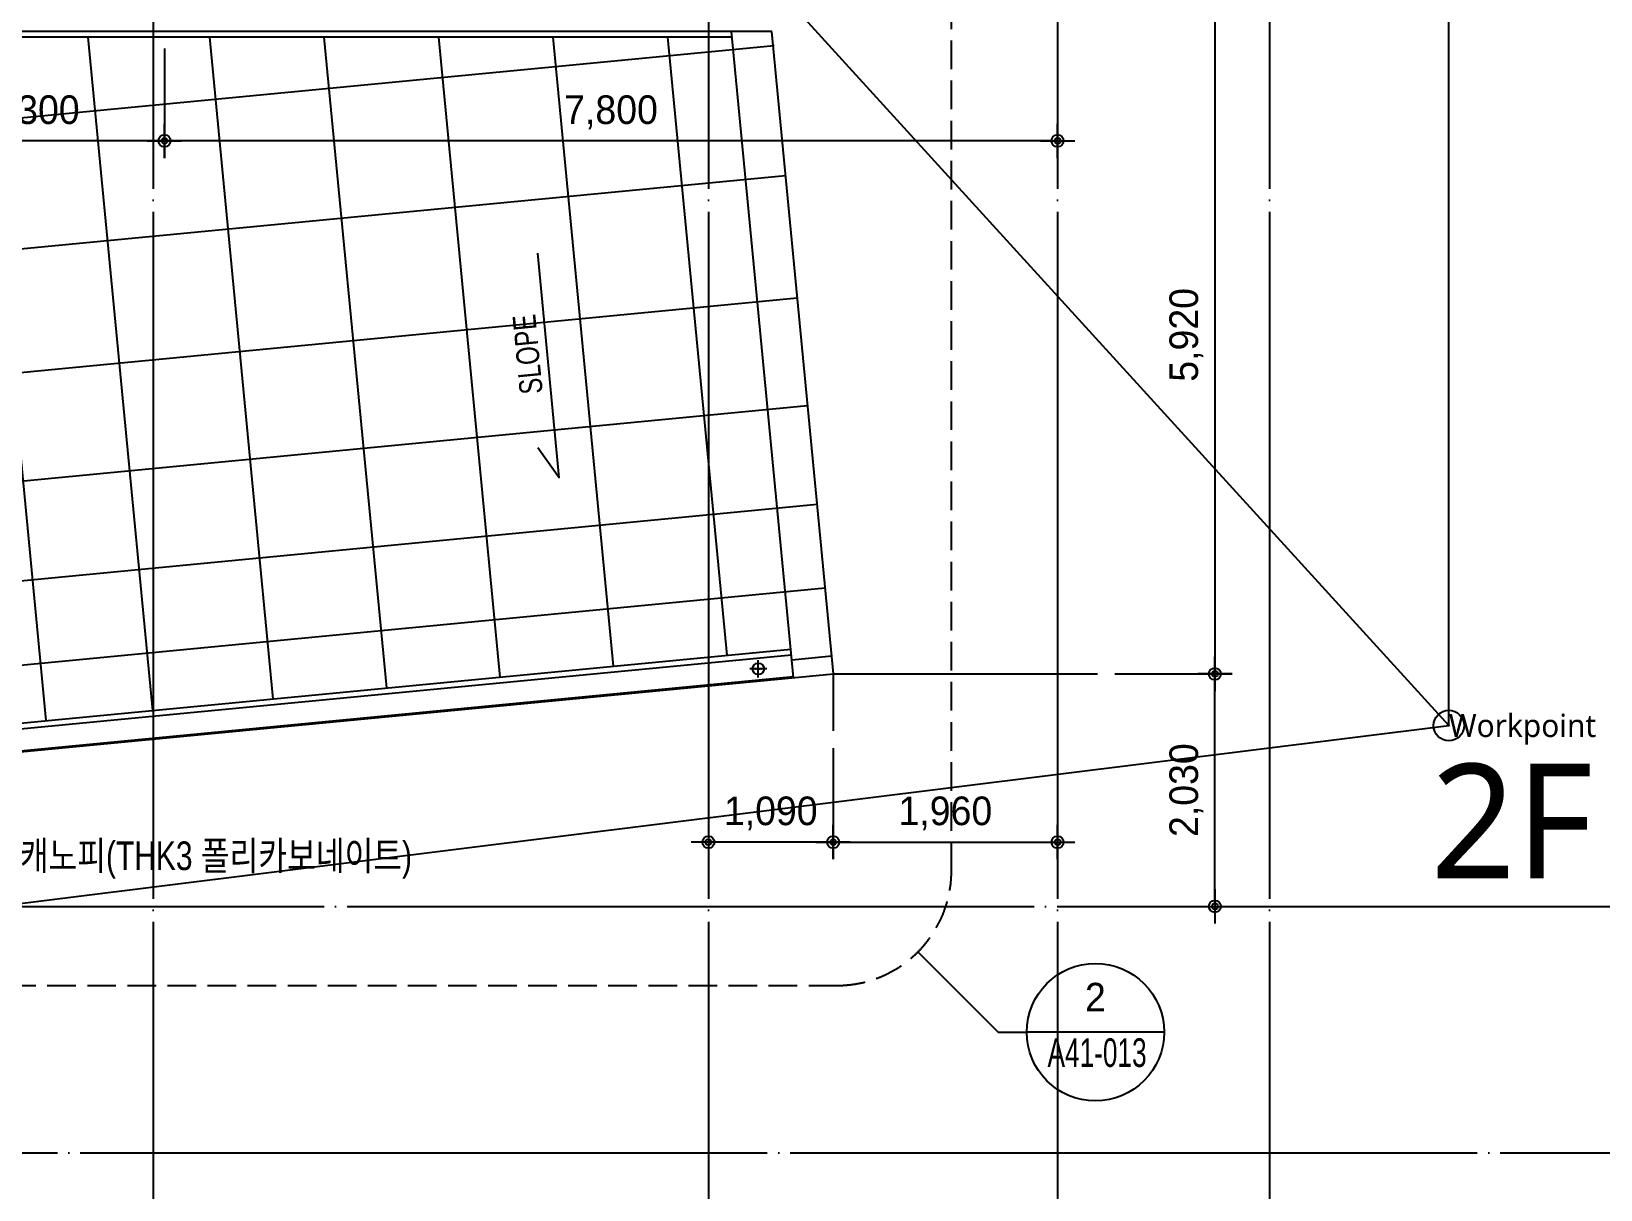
# Model space of a CAD drawing. Header units: millimetres. Extents: x 0 to 1390178, y 0 to 110113.
# Drawn here: x 555010 to 568715, y 13258 to 23371 of the extents above; entities that cross this region are included whole.
import ezdxf
from ezdxf.enums import TextEntityAlignment as Align
from ezdxf.xclip import XClip

# ---------------------------------------------------------------- set-up
doc = ezdxf.new("R2010")
doc.units = ezdxf.units.MM
doc.header["$LTSCALE"] = 100
doc.header["$XCLIPFRAME"] = 0
for name, pattern in [('CEN', [62, 60, -1, 0, -1]), ('HID2', [3.5, 2.5, -1]), ('X - 평면도$0$CEN', [62, 60, -1, 0, -1])]:
    doc.linetypes.add(name, pattern=pattern)
doc.layers.get('DEFPOINTS').update_dxf_attribs({"color": 145})
for name, color, linetype in [('A-CEN', 1, 'CEN'), ('AA-XXXX-TEXT', 3, 'Continuous'), ('DIM', 7, 'Continuous'), ('SM2', 3, 'Continuous'), ('sm3', 3, 'HID2'), ('SYM', 7, 'Continuous'), ('X - 평면도$0$A-CEN', 1, 'X - 평면도$0$CEN'), ('X - 평면도$0$A-HAT', 253, 'Continuous'), ('X - 평면도$0$AA-EL-PCN3', 3, 'Continuous'), ('X - 평면도$0$AA-EL-PCN4', 4, 'Continuous'), ('X - 평면도$0$AA-EL-PCN6', 6, 'Continuous'), ('X - 평면도$0$AA-FLXS-OTHR', 4, 'Continuous'), ('X - 평면도$0$AA-WAXM-CONC', 2, 'Continuous'), ('X - 평면도$0$AA-XXXX-CNTL', 1, 'X - 평면도$0$CEN')]:
    doc.layers.add(name, color=color, linetype=linetype)
doc.layers.add('X - 평면도$0$AA-GUIDE-실명', color=125, linetype='Continuous', plot=False)
doc.layers.add('X - 평면도$0$DEFPOINT', color=163, linetype='Continuous', plot=False)
doc.styles.add('HAUD01', font='Dotum.ttf')
doc.styles.add('X - 평면도$0$HAUD01', font='Dotum.ttf')
doc.styles.add('X - 평면도$0$맑은고딕', font='malgun.ttf')
doc.styles.add('돋움', font='Dotum.ttf')
doc.dimstyles.new('HAUD-80', dxfattribs={"dimscale": 100, "dimtxt": 2.5, "dimasz": 0.5, "dimexe": 0, "dimexo": 1.5, "dimgap": 1, "dimtad": 1, "dimdec": 0, "dimdsep": 46, "dimlunit": 6, "dimtxsty": 'HAUD01', "dimblk": 'Z_DOT', "dimcen": 2.5, "dimdle": 1.5, "dimclrd": 7, "dimclre": 7, "dimclrt": 4, "dimadec": 0, "dimazin": 0, "dimtfac": 1, "dimtdec": 0, "dimtix": 1, "dimtmove": 2, "dimatfit": 3, "dimfxl": 1, "dimtvp": 1, "dimtolj": 1, "dimtzin": 0, "dimarcsym": 0})

# ---------------------------------------------------------------- blocks, each defined once
blk = doc.blocks.new('X - 평면도$0$A$C80725c33')
at = {"layer": 'X - 평면도$0$A-HAT', "color": 143}
for p, q in [((50, 8146), (19536, 10018)), ((50, 7001), (19634, 8882)), ((50, 5924), (19736, 7815)), ((50, 4975), (19827, 6875)), ((50, 4105), (19910, 6012)), ((50, 3367), (19980, 5281)), ((19690, 4654), (20037, 4687))]:
    blk.add_line(p, q, dxfattribs=at)
at = {"layer": 'X - 평면도$0$AA-EL-PCN3'}
for p, q in [((20052, 4531), (19513, 10140)), ((1040, 2705), (20052, 4531))]:
    blk.add_line(p, q, dxfattribs=at)
at = {"layer": 'X - 평면도$0$AA-EL-PCN4'}
for p, q in [((19705, 4498, 0), (19163, 10140, 0)), ((1030, 2905), (19686, 4697)), ((1040, 2715), (19704, 4508))]:
    blk.add_line(p, q, dxfattribs=at)
at = {"layer": 'X - 평면도$0$AA-EL-PCN6'}
for p, q in [((19168, 10090), (0, 10090)), ((13178, 4122, 0), (12605, 10090, 0)), ((14107, 4212, 0), (13543, 10090, 0)), ((15160, 4313, 0), (14605, 10090, 0)), ((16151, 4408, 0), (15605, 10090, 0)), ((17142, 4503, 0), (16605, 10090, 0)), ((18132, 4598, 0), (17605, 10090, 0)), ((19123, 4693, 0), (18605, 10090, 0)), ((1028, 2955), (19681, 4747))]:
    blk.add_line(p, q, dxfattribs=at)
at = {"layer": 'X - 평면도$0$DEFPOINT'}
blk.add_line((19513, 10140), (0, 10140), dxfattribs=at)
blk = doc.blocks.new('X - 평면도$0$2F PL')
at = {"layer": 'DEFPOINTS'}
blk.add_line((0, 0), (-19177, 21041), dxfattribs=at)
blk.add_circle((0, 0), 133, dxfattribs=at)
at = {"layer": 'X - 평면도$0$AA-WAXM-CONC'}
blk.add_point((0, 0), dxfattribs=at)
at = {"layer": 'DEFPOINTS', "style": 'X - 평면도$0$맑은고딕'}
for s, height, p in [('Workpoint ', 200, (0, 0)), ('2F', 1000, (-160, -834))]:
    blk.add_text(s, height=height, dxfattribs=at).set_placement(p, align=Align.MIDDLE_LEFT)
blk = doc.blocks.new('X - 평면도$0$A$C14A644CA')
at = {"layer": 'X - 평면도$0$AA-FLXS-OTHR', "color": 1}
for p, q in [((75, 0), (-75, 0)), ((0, -75), (0, 75))]:
    blk.add_line(p, q, dxfattribs=at)
at = {"layer": 'X - 평면도$0$AA-FLXS-OTHR'}
blk.add_circle((0, 0), 50, dxfattribs=at)
at = {"layer": 'X - 평면도$0$AA-GUIDE-실명', "style": 'X - 평면도$0$HAUD01'}
blk.add_text('Ø100', height=20, dxfattribs=at).set_placement((0, 0), align=Align.MIDDLE_CENTER)
blk = doc.blocks.new('X - 평면도', base_point=(-475.4, -286.7))
at = {"layer": 'X - 평면도$0$A-CEN', "color": 5}
blk.add_line((837072, 68689.6), (837072, 22495.2), dxfattribs=at)
at = {"layer": 'X - 평면도$0$AA-XXXX-CNTL'}
for p, q in [((827322, 68689.6), (827322, 22495.2)), ((832172, 68689.6), (832172, 22495.2)), ((835222, 68689.6), (835222, 22495.2)), ((804216.6, 31623.1), (844213.6, 31623.1)), ((783286.2, 29473.1), (844213.6, 29473.1))]:
    blk.add_line(p, q, dxfattribs=at)
at = {"layer": 'X - 평면도$0$DEFPOINT'}
blk.add_lwpolyline([(838640.5, 68365.6), (821472.6, 68450.8), (816191.2, 68315.3), (809042.1, 68006.8), (790833.1, 66148.4), (790521.2, 57737.5), (790473, 49209.6), (789931.7, 42085), (788804.5, 24415.6), (788582.9, 17927.4), (799789, 17869.8), (800018.4, 24614.7), (818441.5, 24941.8), (817930.2, 30624.5), (838639.2, 33202.2)], close=True, dxfattribs=at)
for name, p in [('X - 평면도$0$2F PL', (838639.2, 33202.2)), ('X - 평면도$0$A$C14A644CA', (832608.3, 33697, 0))]:
    blk.add_blockref(name, p)
at = {"layer": 'X - 평면도$0$AA-EL-PCN6'}
blk.add_blockref('X - 평면도$0$A$C80725c33', (813212, 29123.1), dxfattribs=at)
blk = doc.blocks.new('Z_DOT')
at = {"layer": 'DIM', "color": 0}
for p, q in [((0, -3), (0, 3)), ((-3, 0), (3, 0))]:
    blk.add_line(p, q, dxfattribs=at)
for radius in [1.05, 0.525]:
    blk.add_circle((0, 0), radius, dxfattribs=at)
blk = doc.blocks.new('*D391')
at = {"layer": 'DEFPOINTS', "color": 0, "transparency": 16777216}
for p in [(556172, 23371), (563972, 23371), (556172, 22415)]:
    blk.add_point(p, dxfattribs=at)
at = {"layer": 'DIM', "color": 7, "lineweight": -2, "transparency": 16777216}
for p, q in [((556172, 23221), (556172, 22415)), ((563972, 23221), (563972, 22415)), ((563922, 22415), (556222, 22415))]:
    blk.add_line(p, q, dxfattribs=at)
at = {"layer": 'DIM', "color": 7, "lineweight": -2, "transparency": 16777216, "xscale": 50, "yscale": 50, "zscale": 50, "rotation": 180}
blk.add_blockref('Z_DOT', (556172, 22415), dxfattribs=at)
at = {"layer": 'DIM', "color": 7, "lineweight": -2, "transparency": 16777216, "xscale": 50, "yscale": 50, "zscale": 50}
blk.add_blockref('Z_DOT', (563972, 22415), dxfattribs=at)
at = {"layer": 'DIM', "color": 4, "transparency": 16777216, "insert": (560072, 22664), "char_height": 250, "attachment_point": 5, "style": 'HAUD01'}
blk.add_mtext('\\A1;7,800', dxfattribs=at)
blk = doc.blocks.new('*D392')
at = {"layer": 'DEFPOINTS', "color": 0, "transparency": 16777216}
for p in [(553872, 23371), (556172, 23371), (553872, 22415)]:
    blk.add_point(p, dxfattribs=at)
at = {"layer": 'DIM', "color": 7, "lineweight": -2, "transparency": 16777216}
for p, q in [((553872, 23221), (553872, 22415)), ((556172, 23221), (556172, 22415)), ((556122, 22415), (553922, 22415))]:
    blk.add_line(p, q, dxfattribs=at)
at = {"layer": 'DIM', "color": 7, "lineweight": -2, "transparency": 16777216, "xscale": 50, "yscale": 50, "zscale": 50, "rotation": 180}
blk.add_blockref('Z_DOT', (553872, 22415), dxfattribs=at)
at = {"layer": 'DIM', "color": 7, "lineweight": -2, "transparency": 16777216, "xscale": 50, "yscale": 50, "zscale": 50}
blk.add_blockref('Z_DOT', (556172, 22415), dxfattribs=at)
at = {"layer": 'DIM', "color": 4, "transparency": 16777216, "insert": (555022, 22664), "char_height": 250, "attachment_point": 5, "style": 'HAUD01'}
blk.add_mtext('\\A1;2,300', dxfattribs=at)
blk = doc.blocks.new('*D425')
at = {"layer": 'DEFPOINTS', "color": 0, "transparency": 16777216}
for p in [(564322, 23681), (564322, 17761), (565346, 17761)]:
    blk.add_point(p, dxfattribs=at)
at = {"layer": 'DIM', "color": 7, "lineweight": -2, "transparency": 16777216}
for p, q in [((564472, 23681), (565346, 23681)), ((565346, 23631), (565346, 17811)), ((564472, 17761), (565346, 17761))]:
    blk.add_line(p, q, dxfattribs=at)
at = {"layer": 'DIM', "color": 7, "lineweight": -2, "transparency": 16777216, "xscale": 50, "yscale": 50, "zscale": 50}
for p, rotation in [((565346, 23681), 90), ((565346, 17761), 270)]:
    blk.add_blockref('Z_DOT', p, dxfattribs=dict(at, rotation=rotation))
at = {"layer": 'DIM', "color": 4, "transparency": 16777216, "insert": (565097, 20721), "char_height": 250, "attachment_point": 5, "rotation": 90, "style": 'HAUD01'}
blk.add_mtext('\\A1;5,920', dxfattribs=at)
blk = doc.blocks.new('*D426')
at = {"layer": 'DEFPOINTS', "color": 0, "transparency": 16777216}
for p in [(564322, 17761), (565346, 17761), (564322, 15731)]:
    blk.add_point(p, dxfattribs=at)
at = {"layer": 'DIM', "color": 7, "lineweight": -2, "transparency": 16777216}
for p, q in [((564472, 17761), (565346, 17761)), ((565346, 15781), (565346, 17711)), ((564472, 15731), (565346, 15731))]:
    blk.add_line(p, q, dxfattribs=at)
at = {"layer": 'DIM', "color": 7, "lineweight": -2, "transparency": 16777216, "xscale": 50, "yscale": 50, "zscale": 50}
for p, rotation in [((565346, 17761), 90), ((565346, 15731), 270)]:
    blk.add_blockref('Z_DOT', p, dxfattribs=dict(at, rotation=rotation))
at = {"layer": 'DIM', "color": 4, "transparency": 16777216, "insert": (565097, 16746), "char_height": 250, "attachment_point": 5, "rotation": 90, "style": 'HAUD01'}
blk.add_mtext('\\A1;2,030', dxfattribs=at)
blk = doc.blocks.new('*D427')
at = {"layer": 'DEFPOINTS', "color": 0, "transparency": 16777216}
for p in [(562012, 17263), (563972, 17263), (563972, 16292)]:
    blk.add_point(p, dxfattribs=at)
at = {"layer": 'DIM', "color": 7, "lineweight": -2, "transparency": 16777216}
for p, q in [((562012, 17113), (562012, 16292)), ((563972, 17113), (563972, 16292)), ((562062, 16292), (563922, 16292))]:
    blk.add_line(p, q, dxfattribs=at)
at = {"layer": 'DIM', "color": 7, "lineweight": -2, "transparency": 16777216, "xscale": 50, "yscale": 50, "zscale": 50, "rotation": 180}
blk.add_blockref('Z_DOT', (562012, 16292), dxfattribs=at)
at = {"layer": 'DIM', "color": 7, "lineweight": -2, "transparency": 16777216, "xscale": 50, "yscale": 50, "zscale": 50}
blk.add_blockref('Z_DOT', (563972, 16292), dxfattribs=at)
at = {"layer": 'DIM', "color": 4, "transparency": 16777216, "insert": (562992, 16542), "char_height": 250, "attachment_point": 5, "style": 'HAUD01'}
blk.add_mtext('\\A1;1,960', dxfattribs=at)
blk = doc.blocks.new('*D428')
at = {"layer": 'DEFPOINTS', "color": 0, "transparency": 16777216}
for p in [(560922, 17263), (562012, 17263), (560922, 16292)]:
    blk.add_point(p, dxfattribs=at)
at = {"layer": 'DIM', "color": 7, "lineweight": -2, "transparency": 16777216}
for p, q in [((560922, 17113), (560922, 16292)), ((562012, 17113), (562012, 16292)), ((561962, 16292), (560972, 16292))]:
    blk.add_line(p, q, dxfattribs=at)
at = {"layer": 'DIM', "color": 7, "lineweight": -2, "transparency": 16777216, "xscale": 50, "yscale": 50, "zscale": 50, "rotation": 180}
blk.add_blockref('Z_DOT', (560922, 16292), dxfattribs=at)
at = {"layer": 'DIM', "color": 7, "lineweight": -2, "transparency": 16777216, "xscale": 50, "yscale": 50, "zscale": 50}
blk.add_blockref('Z_DOT', (562012, 16292), dxfattribs=at)
at = {"layer": 'DIM', "color": 4, "transparency": 16777216, "insert": (561467, 16542), "char_height": 250, "attachment_point": 5, "style": 'HAUD01'}
blk.add_mtext('\\A1;1,090', dxfattribs=at)
blk = doc.blocks.new('PL')
at = {"layer": 'SM2'}
blk.add_line((600, 0), (-600, 0), dxfattribs=at)
blk.add_circle((0, 0), 600, dxfattribs=at)
at = {"layer": 'SM2', "style": '돋움'}
for tag, p in [('1', (0, 305)), ('A-000', (15, -179))]:
    blk.add_attdef(tag, text='', height=250, dxfattribs=at).set_placement(p, align=Align.MIDDLE_CENTER)

msp = doc.modelspace()

# ---------------------------------------------------------------- block references
ref = msp.add_blockref('X - 평면도', (-271725.3, -16179.1))
XClip(ref).set_block_clipping_path([(775249.9173510048, 15892.4063044167), (859249.9173510048, 75292.4063044167)])

# ---------------------------------------------------------------- next in the draw order: linework, layer by layer
at = {"layer": 'A-CEN'}
for p, q in [((562011.8, 17762.1), (562011.8, 17263.5)), ((562011.8, 17761.1), (564322.1, 17761.1))]:
    msp.add_line(p, q, dxfattribs=at)
at = {"layer": 'SM2'}
for p, q in [((562752.3, 15333.3), (563452.3, 14633.3)), ((563452.3, 14633.3), (563702.3, 14633.3))]:
    msp.add_line(p, q, dxfattribs=at)
at = {"layer": 'sm3'}
msp.add_lwpolyline([(541848.4, 15040.5), (562045.2, 15040.5, 0.4142136), (563045.2, 16040.5), (563045.2, 23519, 0.4142136), (562045.2, 24519), (541848.4, 24519, 0.4142136), (540848.4, 23519), (540848.4, 16040.5, 0.4142136)], format="xyb", close=True, dxfattribs=at)
at = {"layer": 'SYM'}
msp.add_lwpolyline([(559432.2, 19738.5), (559619.9, 19475.2), (559431.7, 21433.7)], dxfattribs=at)

# ---------------------------------------------------------------- next in the draw order: block references
ref = msp.add_blockref('PL', (564302.3, 14633.3))
ref.add_attrib('A-000', 'A41-013', dxfattribs={"layer": 'SM2', "height": 250, "style": '돋움', "width": 0.7}).set_placement((564317.1, 14454.3), align=Align.MIDDLE_CENTER)
ref.add_attrib('1', '2', dxfattribs={"layer": 'SM2', "height": 250, "style": '돋움'}).set_placement((564302.3, 14938.3), align=Align.MIDDLE_CENTER)

# ---------------------------------------------------------------- next in the draw order: texts
at = {"layer": 'AA-XXXX-TEXT', "style": 'HAUD01', "width": 0.8}
msp.add_text('SLOPE', height=200, rotation=95.48634, dxfattribs=at).set_placement((559376.9, 20203.8), align=Align.MIDDLE_LEFT)
msp.add_text('주차장 캐노피(THK3 폴리카보네이트)', height=250, dxfattribs=at).set_placement((558333.8, 16173), align=Align.MIDDLE_RIGHT)

# ---------------------------------------------------------------- next in the draw order: dimensions: what is measured, and where the dimension line sits
at = {"layer": 'DIM'}
for base, p1, p2, angle, picture, middle in [((565345.8, 17761.1), (564322.1, 23680.7), (564322.1, 17761.1), 90, '*D425', (565096.6, 20720.9)), ((553872.1, 22414.6), (556172.1, 23370.7), (553872.1, 23370.7), 180, '*D392', (555022.1, 22663.8)), ((565345.8, 17761.1), (564322.1, 15730.7), (564322.1, 17761.1), 270, '*D426', (565096.6, 16745.9))]:
    dim = msp.add_linear_dim(base=base, p1=p1, p2=p2, angle=angle, dimstyle='HAUD-80', dxfattribs=at)
    dim.commit()
    dim.dimension.update_dxf_attribs({"geometry": picture, "text_midpoint": middle})
for base, p1, p2, angle, picture, middle in [((556172.1, 22414.6), (563972.1, 23370.7), (556172.1, 23370.7), 180, '*D391', (560072.1, 22663.8)), ((560922.1, 16292.4), (562011.8, 17263.5), (560922.1, 17263.5), 0, '*D428', (561466.9, 16541.7)), ((563972.1, 16292.4), (562011.8, 17263.5), (563972.1, 17263.5), 180, '*D427', (562991.9, 16541.7))]:
    dim = msp.add_linear_dim(base=base, p1=p1, p2=p2, angle=angle, dimstyle='HAUD-80', override={"dimscale": 100}, dxfattribs=at)
    dim.commit()
    dim.dimension.update_dxf_attribs({"geometry": picture, "text_midpoint": middle})

doc.saveas('drawing.dxf')
